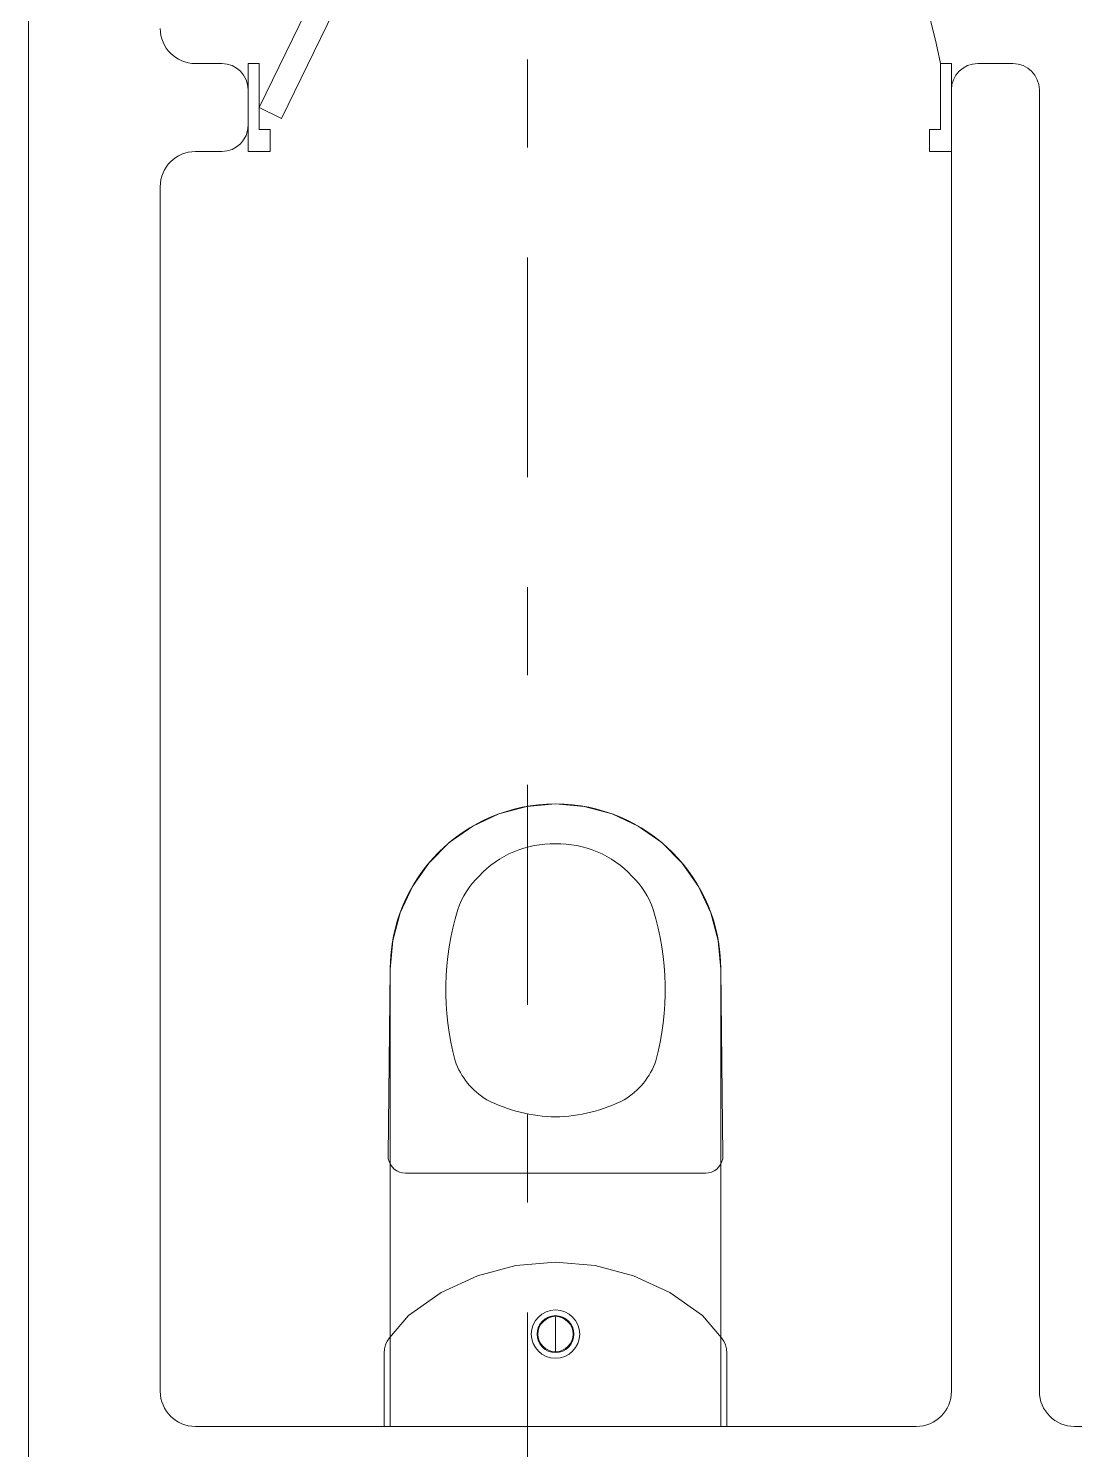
# Model space of a CAD drawing. Header units: metres. Extents: x 8 to 2416, y -346 to 476.
# Drawn here: x 40.152 to 41.342, y 49.177 to 50.794 of the extents above; entities that cross this region are included whole.
import ezdxf

# ---------------------------------------------------------------- set-up
doc = ezdxf.new("R2010")
doc.units = ezdxf.units.M
for name, pattern in [('0', [0]), ('CONTINU', [0]), ('DASHDOT', [1, 0.5, -0.25, 0, -0.25])]:
    doc.linetypes.add(name, pattern=pattern)
doc.layers.get('0').update_dxf_attribs({"color": 250, "linetype": '0', "lineweight": 20})
for name, color, linetype, lineweight in [('A-DOOR', 35, 'Continuous', 5), ('A-SECT-IDEN', 251, 'CONTINU', 9), ('A-WALL', 250, 'Continuous', 20), ('baños', 140, 'Continuous', 0)]:
    doc.layers.add(name, color=color, linetype=linetype, lineweight=lineweight)

# ---------------------------------------------------------------- blocks, each defined once
blk = doc.blocks.new('Caroma_ToiletSuites')
at = {"layer": 'baños'}
for p, q in [((-64.3, 696.7), (-94, 682.8)), ((-32.6, 705.1), (-64.3, 696.7)), ((0, 708), (-32.6, 705.1)), ((32.6, 705.1), (0, 708)), ((64.3, 696.7), (32.6, 705.1)), ((94, 682.8), (64.3, 696.7)), ((-94, 682.8), (-120.8, 664)), ((120.8, 664), (94, 682.8)), ((-120.8, 664), (-144, 640.8)), ((144, 640.8), (120.8, 664)), ((-144, 640.8), (-162.8, 614)), ((162.8, 614), (144, 640.8)), ((-162.8, 614), (-176.7, 584.3)), ((176.7, 584.3), (162.8, 614)), ((-176.7, 584.3), (-185.1, 552.6)), ((185.1, 552.6), (176.7, 584.3)), ((-185.1, 552.6), (-188, 520)), ((188, 520), (185.1, 552.6)), ((-188, 520), (-190.5, 308)), ((-188, 0), (-188, 520)), ((188, 520), (188, 0)), ((190.5, 308), (188, 520)), ((-190.5, 308), (-190.2, 304.5)), ((190.2, 304.5), (190.5, 308)), ((-190.2, 304.5), (-189.3, 301.2)), ((-189.3, 301.2), (-187.8, 298)), ((-187.8, 298), (-185.8, 295.1)), ((-185.8, 295.1), (-183.4, 292.7)), ((-183.4, 292.7), (-180.5, 290.7)), ((180.5, 290.7), (183.4, 292.7)), ((183.4, 292.7), (185.8, 295.1)), ((185.8, 295.1), (187.8, 298)), ((187.8, 298), (189.3, 301.2)), ((189.3, 301.2), (190.2, 304.5)), ((-180.5, 290.7), (-177.3, 289.2)), ((-177.3, 289.2), (-174, 288.3)), ((-174, 288.3), (-170.5, 288)), ((-170.5, 288), (170.5, 288)), ((170.5, 288), (174, 288.3)), ((174, 288.3), (177.3, 289.2)), ((177.3, 289.2), (180.5, 290.7)), ((-45.1, 183.1), (-88.9, 171.3)), ((0, 187), (-45.1, 183.1)), ((45.1, 183.1), (0, 187)), ((88.9, 171.3), (45.1, 183.1)), ((-88.9, 171.3), (-130, 152.2)), ((130, 152.2), (88.9, 171.3)), ((-130, 152.2), (-167.1, 126.2)), ((167.1, 126.2), (130, 152.2)), ((-167.1, 126.2), (-188.7, 100.9)), ((0, 85), (0, 125)), ((188.7, 100.9), (167.1, 126.2)), ((-191.4, 97), (-193.4, 92.7)), ((-188.7, 100.9), (-191.4, 97)), ((191.4, 97), (188.7, 100.9)), ((193.4, 92.7), (191.4, 97)), ((-194.6, 88.2), (-195, 83.5)), ((-195, 83.5), (-195, 0)), ((-193.4, 92.7), (-194.6, 88.2)), ((194.6, 88.2), (193.4, 92.7)), ((195, 83.5), (194.6, 88.2)), ((195, 0), (195, 83.5)), ((-195, 0), (195, 0)), ((188, 0), (-188, 0))]:
    blk.add_line(p, q, dxfattribs=at)
for centre, radius, start, end in [((0, 520), 188, 0, 180), ((-2.7, 547.4), 115.2, 88.6565, 137.0404), ((2.7, 547.4), 115.2, 42.9609, 91.3415), ((-18.8, 556.1), 97.6, 134.3372, 160.9897), ((18.8, 556.1), 97.6, 19.01, 45.6643), ((183, 496.7), 307.9, 162.7713, 195.2143), ((-183, 496.7), 307.9, 344.7852, 17.2286), ((-36.1, 442.4), 82.4, 198.763, 239.3582), ((36.1, 442.4), 82.4, 300.6412, 341.2351), ((2.9, 529.9), 177.9, 242.916, 269.0659), ((-2.9, 529.9), 177.9, 270.9339, 297.0836), ((0, 105), 27.5, 0, 180), ((0, 105), 21, 0, 180), ((0, 105), 20, 0, 180), ((0, 105), 27.5, 180, 0), ((0, 105), 21, 180, 0), ((0, 105), 20, 180, 0)]:
    blk.add_arc(centre, radius, start, end, dxfattribs=at)
blk = doc.blocks.new('A$C3685e79b')
at = {"layer": 'A-DOOR'}
for p, q in [((0.0125, 0.05), (0.3248, 0.6926)), ((0.038, 0.0376), (0.3503, 0.6802)), ((0.3248, 0.6926), (0.3503, 0.6802)), ((0.3042, 0.6503), (0.294, 0.6552)), ((0.296, 0.6333), (0.2858, 0.6383)), ((0.3297, 0.6379), (0.3399, 0.6329)), ((0.3215, 0.621), (0.3317, 0.616)), ((0.038, 0.0376), (0.0125, 0.05))]:
    blk.add_line(p, q, dxfattribs=at)
for points in [[(0, 0), (0.025, 0), (0.025, 0.025), (0.0125, 0.025), (0.0125, 0.1), (0, 0.1), (0, 0)], [(0.8, 0), (0.775, 0), (0.775, 0.025), (0.7875, 0.025), (0.7875, 0.1), (0.8, 0.1), (0.8, 0)]]:
    blk.add_lwpolyline(points, dxfattribs=at)
blk.add_arc((-0.0309, -0.0619), 0.8343, 11.1901, 62.8126, dxfattribs=at)
for points in [[(0.294, 0.6539), (0.294, 0.659), (0.289, 0.6677), (0.2802, 0.6727), (0.2702, 0.6727), (0.2614, 0.6677), (0.2564, 0.6589), (0.2564, 0.6489), (0.2614, 0.6401), (0.2702, 0.6351), (0.2803, 0.6351), (0.289, 0.6401), (0.294, 0.6489), (0.294, 0.6539)], [(0.3693, 0.6173), (0.3693, 0.6224), (0.3642, 0.6311), (0.3555, 0.6361), (0.3454, 0.6361), (0.3367, 0.6311), (0.3316, 0.6224), (0.3317, 0.6123), (0.3367, 0.6035), (0.3454, 0.5985), (0.3555, 0.5985), (0.3643, 0.6036), (0.3693, 0.6123), (0.3693, 0.6173)]]:
    blk.add_open_spline(points, degree=2, dxfattribs=at)
blk = doc.blocks.new('PL BASE 1N NASAS 09')
at = {"layer": 'A-WALL'}
for p, q in [((-110.2311, -39.9097), (-110.2311, -36.5397)), ((-110.0111, -37.4497), (-110.0411, -37.4497)), ((-109.1111, -37.4497), (-109.1511, -37.4497)), ((-109.9811, -37.4797), (-109.9811, -37.5197)), ((-109.1811, -37.4797), (-109.1811, -38.9597)), ((-109.0811, -37.4797), (-109.0811, -38.9597)), ((-110.0111, -37.5497), (-110.0411, -37.5497)), ((-110.0811, -37.5897), (-110.0811, -38.9597)), ((-109.2211, -38.9997), (-110.0411, -38.9997)), ((-107.9211, -38.9997), (-109.0411, -38.9997))]:
    blk.add_line(p, q, dxfattribs=at)
for centre, radius, start, end in [((-110.0411, -37.4097), 0.04, 180, 270), ((-110.0111, -37.4797), 0.03, 0, 90), ((-109.1511, -37.4797), 0.03, 90, 180), ((-109.1111, -37.4797), 0.03, 0, 90), ((-110.0111, -37.5197), 0.03, 270, 0), ((-110.0411, -37.5897), 0.04, 90, 180), ((-110.0411, -38.9597), 0.04, 180, 270), ((-109.2211, -38.9597), 0.04, 270, 0), ((-109.0411, -38.9597), 0.04, 180, 270)]:
    blk.add_arc(centre, radius, start, end, dxfattribs=at)
blk.add_blockref('A$C3685e79b', (-109.9811, -37.5497))
at = {"layer": 'baños', "xscale": -0.000999999934791, "yscale": 0.000999999934791}
blk.add_blockref('Caroma_ToiletSuites', (-109.6315, -38.9997), dxfattribs=at)
blk = doc.blocks.new('PL MUEBLES 1N NASAS 09')
at = {"layer": 'baños'}
blk.add_blockref('PL BASE 1N NASAS 09', (162.2615, 88.2033), dxfattribs=at)

msp = doc.modelspace()

# ---------------------------------------------------------------- linework, layer by layer
at = {"layer": 'A-SECT-IDEN', "linetype": 'DASHDOT', "ltscale": 0.5}
msp.add_line((40.7194, 55.3332), (40.7194, 30.9739), dxfattribs=at)

# ---------------------------------------------------------------- block references
msp.add_blockref('PL MUEBLES 1N NASAS 09', (-11.8789, 0))

doc.saveas('drawing.dxf')
